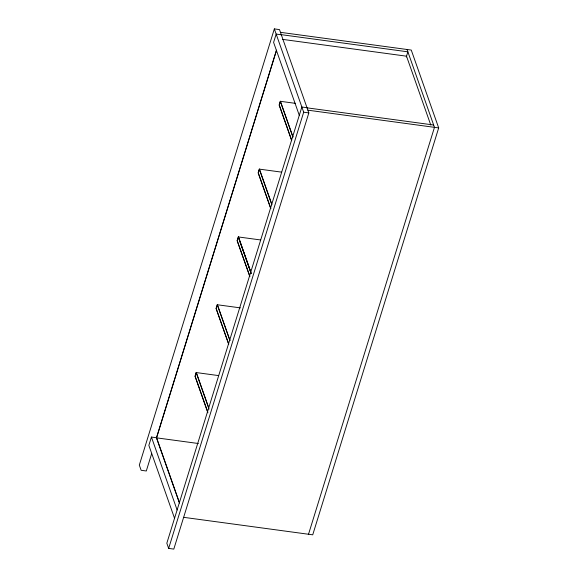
<?xml version="1.0" encoding="UTF-8"?>
<svg xmlns="http://www.w3.org/2000/svg" width="578" height="578" viewBox="0 0 578 578"><rect width="100%" height="100%" fill="white"/><g stroke="black" fill="none" stroke-linecap="round" stroke-linejoin="round"><path stroke-width="0.87" d="M307.005 107.71L301.853 107.009L166.825 543.212L168.653 548.399L173.805 549.1L308.833 112.898L279.492 29.601L274.34 28.9L139.312 465.102L141.14 470.29L146.292 470.991L151.624 453.752M179.577 503.048L156.58 437.756L151.429 437.055L148.857 445.363L174.542 518.285M156.378 438.124L276.465 50.178M156.428 438.232L276.515 50.308M207.892 412.815L195.024 376.292L196.18 372.55L218.563 375.592M207.733 411.984L195.162 376.314L196.325 372.572L208.593 407.396M240.448 307.886L217.27 304.751L216.114 308.486L228.678 344.163M260.599 239.957L238.309 236.937L237.153 240.672L249.768 276.356M270.714 208.528L258.149 172.851L259.305 169.116L281.688 172.15M291.709 140.707L279.138 105.037L280.294 101.294L295.56 103.368M270.851 208.55L258.287 172.873L259.443 169.137L271.711 203.962M291.55 139.883L279.282 105.052L280.438 101.316L293.003 136.993M168.653 548.399L303.681 112.197L274.34 28.9M406.276 56.998L407.873 51.825L281.269 34.658M308.515 534.253L434.475 127.341L407.049 49.491M280.446 32.325L411.261 50.062L438.688 127.911L312.727 534.823L183.696 517.332M281.32 34.788L276.168 34.088L273.596 42.396L299.281 115.318M282.599 39.383L406.522 56.189L430.805 125.108M307.048 107.84L433.652 125.007M307.872 110.174L438.688 127.911M303.681 112.197L308.833 112.898M198.37 443.514L156.465 437.835L179.245 502.506M280.294 101.294L292.865 136.972M259.305 169.116L271.87 204.793M250.715 271.776L238.447 236.951L237.197 240.679L249.862 276.371M238.353 236.944L251.22 273.466M238.309 236.937L251.177 273.459M229.979 340.442L217.407 304.765L216.114 308.486L228.729 344.17M217.27 304.751L229.885 340.428M196.18 372.55L209.048 409.08M151.429 437.055L177.114 509.977"/></g></svg>
